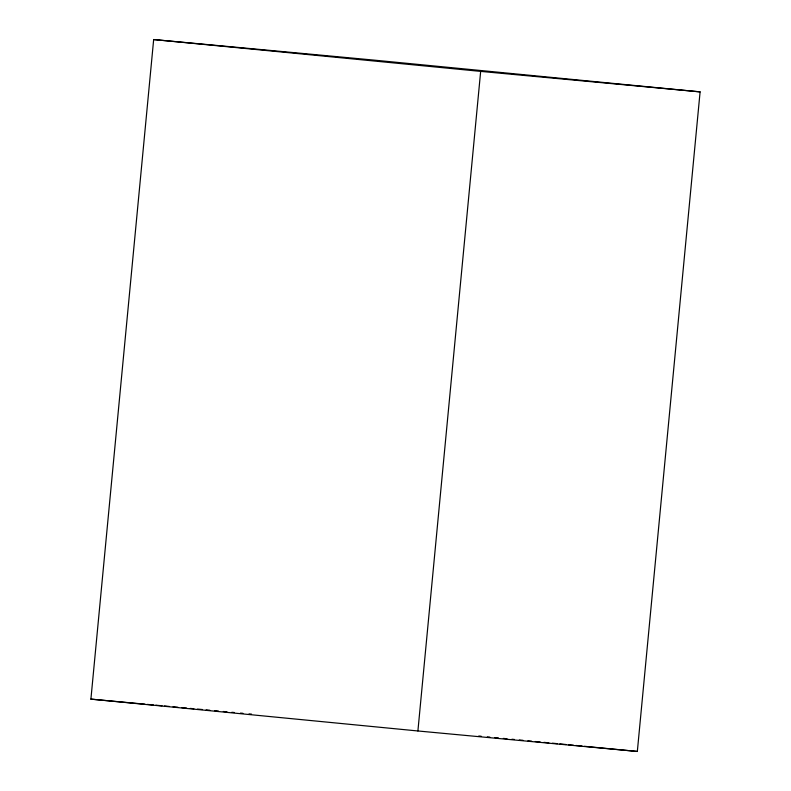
<?xml version="1.0" encoding="UTF-8"?>
<svg xmlns="http://www.w3.org/2000/svg" width="791" height="791" viewBox="0 0 791 791"><rect width="100%" height="100%" fill="white"/><g stroke="black" fill="none" stroke-linecap="round" stroke-linejoin="round"><path stroke-width="1.19" d="M90.906 699.125L153.662 39.55L373.095 60.027L700.094 91.875L637.338 751.45L417.905 730.973L90.906 699.125L144.842 704.168M417.905 730.973L480.661 71.388L153.662 39.55M480.661 71.388L700.094 91.875M147.294 704.395L153.424 704.969M155.876 705.196L162.007 705.77M164.459 705.997L169.363 706.452M173.041 706.798L177.945 707.253M181.623 707.599L186.528 708.054M190.206 708.4L193.884 708.736M197.562 709.082L202.466 709.537M206.144 709.883L209.813 710.229M214.717 710.684L218.395 711.03M223.299 711.485L226.977 711.831M231.882 712.286L234.334 712.513M240.464 713.087L242.916 713.314M249.046 713.887L251.498 714.115M478.753 736.006L481.215 736.253M487.355 736.846L489.817 737.083M494.731 737.568L498.419 737.924M503.343 738.399L507.031 738.764M511.945 739.239L514.407 739.476M519.321 739.961L523.009 740.317M527.923 740.801L531.611 741.157M535.299 741.513L540.223 741.998M543.911 742.353L548.825 742.828M552.513 743.194L557.428 743.669M559.89 743.906L566.04 744.509M568.492 744.746L573.406 745.221M575.868 745.468L582.018 746.061M584.47 746.299L637.338 751.45"/></g></svg>
